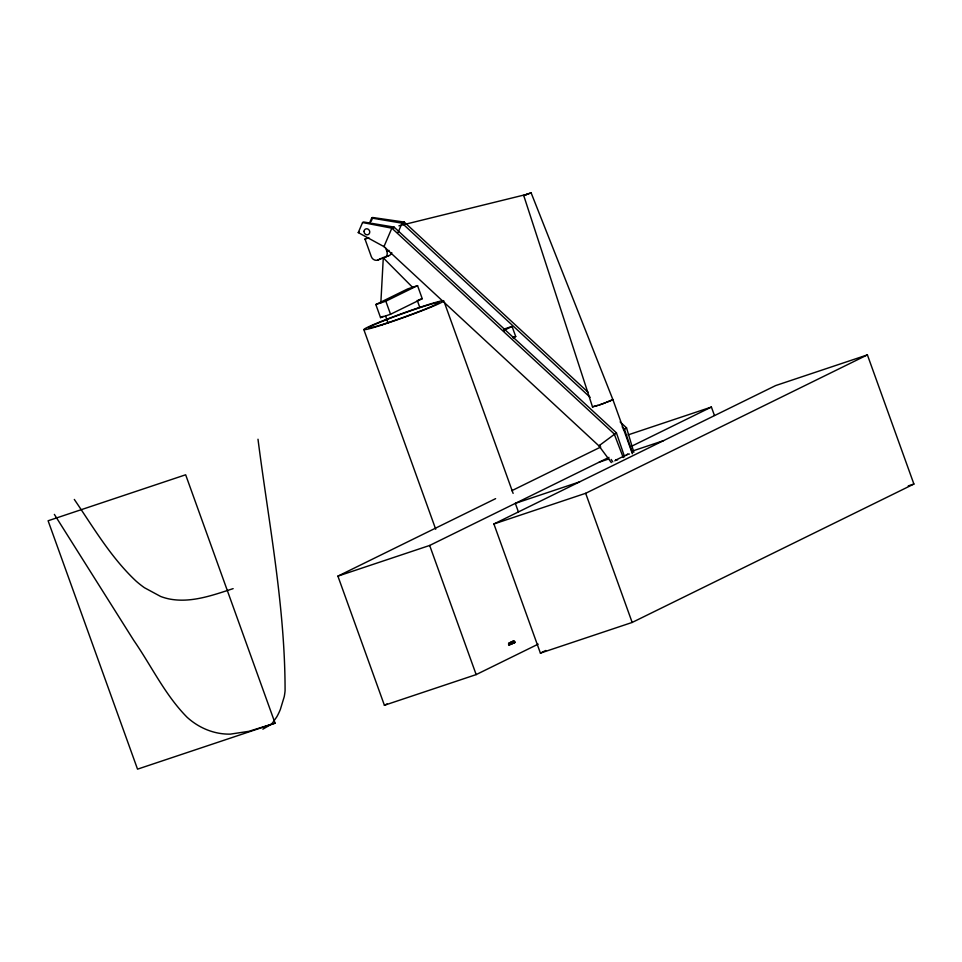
<?xml version="1.0" encoding="UTF-8"?>
<svg xmlns="http://www.w3.org/2000/svg" width="962" height="962" viewBox="0 0 962 962"><rect width="100%" height="100%" fill="white"/><g stroke="black" fill="none" stroke-linecap="round" stroke-linejoin="round"><path stroke-width="1.44" d="M380.844 302.874L383.285 257.864L412.542 287.301M597.811 405.483L592.496 406.854L601.442 404.244M611.327 462.59L598.905 445.839L383.958 246.621L358.261 232.6L362.566 222.535L363.684 221.994L394.071 227.092L616.426 432.84L624.591 456.866M369.528 223.088L371.681 218.061L372.787 217.52L404.28 222.078L588.071 392.243M371.176 221.284L372.787 217.52M393.578 228.247L394.071 227.092L391.859 228.174L362.566 222.535M398.112 232.383L402.068 223.16L404.28 222.078L403.787 223.232M592.496 406.854L523.725 195.526L530.303 193.037L531.132 192.857L612.878 399.579L632.383 453.739M531.132 192.869L523.725 195.539M615.464 433.573L616.426 432.84L598.905 445.839L599.879 445.358M623.364 429.701L626.539 427.862L633.838 452.32M625.589 428.607L626.539 427.862L620.129 421.921M391.774 252.585A5.315 4.834 63.8 0 1 388.876 255.627L377.705 260.101A5.315 4.834 63.8 0 1 371.32 256.65L364.995 239.081L367.965 237.626M384.511 246.344L383.958 246.621L391.859 228.174L614.201 433.922L623.232 457.527M384.127 257.96A5.315 4.834 63.8 0 0 386.916 251.431L388.997 250.409M377.705 260.101L381.265 258.357M375.841 304.545L407.539 288.973L417.544 285.63L422.246 298.701L390.548 314.273L380.543 317.616L375.841 304.545L385.834 301.202L417.544 285.63M380.543 317.616L383.189 316.318M513.035 337.854L515.716 336.544L512.061 326.431L504.016 330.375L504.244 331.012M538.179 644.143L476.166 674.602L384.403 705.278L337.902 576.13L495.622 498.641M511.796 490.692L600.769 446.993M337.902 576.13L429.665 545.454L608.958 457.371M631.878 446.115L711.399 407.046L714.441 415.464M615.704 460.137L627.597 454.292M493.903 523.977L775.637 385.57L867.399 354.894L913.9 484.042L632.166 622.45L540.403 653.126L493.903 523.977L585.666 493.302L867.399 354.894M262.854 729.172L270.695 724.639A83.526 34.464 71.5 0 0 272.474 722.943L276.707 716.979A160.221 66.101 71.5 0 0 280.351 709.451L284.211 696.777A70.947 29.269 71.5 0 0 285.077 690.764C285.125 606.349 268.663 522.739 257.996 439.237M509.511 644.805L508.922 643.145L512.253 641.51L513.78 640.993L514.381 642.664M508.922 643.145L513.78 640.993M514.634 641.462L511.291 643.097L511.652 644.095L508.898 645.021L508.549 644.023L511.88 642.375L514.634 641.462L514.995 642.46L511.038 644.299L510.437 642.64M384.403 705.278L387.109 703.956M508.898 645.021L512.854 643.169L512.253 641.51M540.403 653.126L545.791 650.48M358.261 232.6L359.307 232.082M610.569 400.757L612.878 399.579L602.164 403.992M609.896 401.046L606.445 402.405M605.447 402.789L599.494 404.918M364.995 239.081L368.891 237.782M382.455 257.768L383.658 257.371M385.269 256.83L388.876 255.627M418.494 299.952L422.246 298.701M628.114 434.884L711.399 407.046M599.194 462.169L608.97 458.898M632.707 450.962L663.419 440.692M233.141 588.636C212.518 595.286 190.716 603.354 168.771 598.869A62.374 56.734 63.8 0 1 160.642 596.464L144.468 587.734A96.224 87.518 63.8 0 1 136.171 581.192C111.063 557.719 93.518 527.609 74.314 499.434M579.557 481.89L515.331 503.366L518.362 511.796M908.248 485.93L913.9 484.042M508.549 644.023L511.291 643.097M514.995 642.46L512.241 643.374L511.88 642.375M275.072 723.171L137.53 769.155L48.1 520.767L185.654 474.783L275.072 723.171L248.881 731.324L230.387 734.126A65.44 59.512 63.8 0 1 187.109 717.279C165.019 694.973 151.431 665.92 133.718 640.331L54.365 514.393M503.547 329.257L512.061 326.431M513.155 337.385L515.716 336.544M398.917 225.817L527.429 194.192M371.681 218.061L402.068 223.16L590.127 397.294M622.186 426.972L624.326 428.956L632.479 452.982M611.135 459.415L612.806 461.868M585.666 493.302L632.166 622.45M444.3 302.212L513.119 493.398M417.243 300.372L419.769 307.371M385.726 248.136L386.916 251.431M385.834 301.202L390.548 314.273M385.546 315.945L388.059 322.943M363.84 329.605L435.714 529.22M429.665 545.454L476.166 674.602M626.731 455.05A3.078 2.802 63.8 0 1 629.473 454.064M614.838 460.894A3.078 2.802 63.8 0 1 617.58 459.896M612.878 399.543L612.157 399.603L612.878 399.543M364.057 231.241A3.078 2.802 63.8 0 0 368.073 234.632A3.078 2.802 63.8 0 0 368.578 229.473A3.078 2.802 63.8 0 0 364.057 231.241M382.094 324.915A42.484 2.152 -19.8 0 0 443.747 300.986A42.484 2.152 -19.8 0 0 385.606 319.709A42.484 2.152 -19.8 0 0 382.094 324.915M384.764 323.725A37.265 1.888 -19.8 0 0 438.84 302.729A37.265 1.888 -19.8 0 0 387.842 319.156A37.265 1.888 -19.8 0 0 384.764 323.725"/></g></svg>
